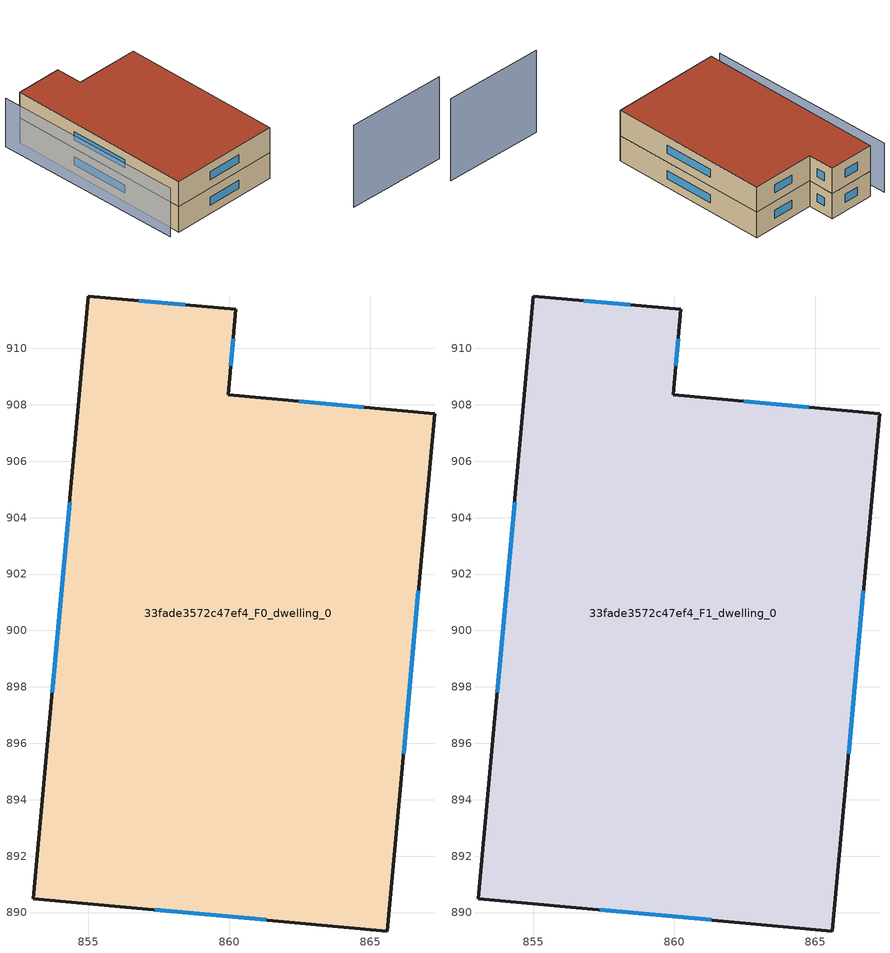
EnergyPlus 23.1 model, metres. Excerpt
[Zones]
33fade3572c47ef4_F0_dwelling_0
 floor ground (EU_floor_Construction): 867.28,907.68 865.6,889.34 853.05,890.49 855,911.86 860.23,911.38 859.95,908.35 z0
 wall outside (EU_wall_Construction): 855,911.86 853.05,890.49 865.6,889.34 867.28,907.68 859.95,908.35 860.23,911.38 855,911.86 z0:3
 window (EU_Window_Construction): 854.33,904.54 853.72,897.81 / 858.44,911.54 856.79,911.69 / 860.05,909.39 860.13,910.34 / 864.77,907.91 862.46,908.12 / 866.17,895.62 866.7,901.41 / 857.35,890.1 861.31,889.74 z1.03:1.97
33fade3572c47ef4_F1_dwelling_0
 floor to 33fade3572c47ef4_F0_dwelling_0 (EU_floor_Construction): 867.27,907.68 865.6,889.34 853.05,890.49 855,911.86 860.23,911.38 859.95,908.35 z3
 wall outside (EU_wall_Construction): 855,911.86 853.05,890.49 865.6,889.34 867.28,907.68 859.95,908.35 860.23,911.38 855,911.86 z3:6
 window (EU_Window_Construction): 854.33,904.54 853.72,897.81 / 858.44,911.54 856.79,911.69 / 860.05,909.39 860.13,910.34 / 864.77,907.91 862.46,908.12 / 866.17,895.62 866.7,901.41 / 857.35,890.1 861.31,889.74 z4.03:4.97
 roof outside (EU_roof_Construction): 865.6,889.34 867.28,907.68 859.95,908.35 860.23,911.38 855,911.86 853.05,890.49 z6
shading: 866.97,879.98 878.47,878.68 z0:9.7; 853.62,912.48 851.9,890.64 z0:5.8
[Building]
EU S2 Campaign: North Axis=0; Terrain=City; Solar Distribution=FullExterior
[Site:Location]
Cape.Town.Intl.AP: Latitude=-33.965; Longitude=18.602; Time Zone=2; Elevation=46
[SizingPeriod:WeatherFileDays]
AnnualSizingPeriod: Begin Month=1; Begin Day of Month=1; End Month=12; End Day of Month=31; Day of Week for Start Day=Monday; Use Weather File Daylight Saving Period=No; Use Weather File Rain and Snow Indicators=No
[MATERIAL]
EU_InternalMass_Material: Roughness=MediumRough; Thickness=0.1; Conductivity=1; Density=1800; Specific Heat=900; Thermal Absorptance=0.9; Solar Absorptance=0.7; Visible Absorptance=0.7
[MATERIAL:NOMASS] Roughness=MediumRough; Thermal Absorptance=0.9; Solar Absorptance=0.7; Visible Absorptance=0.7
Name | Thermal Resistance
EU_wall_NoMass | 0.493876
EU_roof_NoMass | 0.449382
EU_floor_NoMass | 1.25
[WINDOWMATERIAL:SIMPLEGLAZINGSYSTEM]
EU_Window_SimpleGlazing: UFactor=4.4; Solar Heat Gain Coefficient=0.85; Visible Transmittance=0.85
[CONSTRUCTION]
EU_wall_Construction: EU_wall_NoMass
EU_roof_Construction: EU_roof_NoMass
EU_floor_Construction: EU_floor_NoMass
EU_Window_Construction: EU_Window_SimpleGlazing
EU_InternalMass_Construction: EU_InternalMass_Material
[ZONE] Type=1; Multiplier=1; Ceiling Height=autocalculate; Volume=744.167; Floor Area=autocalculate; Part of Total Floor Area=Yes
33fade3572c47ef4_F0_dwelling_0; 33fade3572c47ef4_F1_dwelling_0
[INTERNALMASS] Construction=EU_InternalMass_Construction; Surface Area=248.056
Name | Zone or ZoneList
33fade3572c47ef4_F0_dwelling_0_EU_InternalMass | 33fade3572c47ef4_F0_dwelling_0
33fade3572c47ef4_F1_dwelling_0_EU_InternalMass | 33fade3572c47ef4_F1_dwelling_0
[OTHEREQUIPMENT] Fuel Type=Electricity; Design Level Calculation Method=Watts/Area; Power per Zone Floor Area=1; Fraction Latent=0; Fraction Radiant=0; Fraction Lost=0; Carbon Dioxide Generation Rate=0; EndUse Subcategory=EU_Step8_InternalGains
Name | Zone or ZoneList or Space or SpaceList | Schedule
EU_Step8_InternalGain_33fade3572c47ef4_F0_dwelling_0_f000 | 33fade3572c47ef4_F0_dwelling_0 | EU_Step8_GainSchedule_33fade3572c47ef4_F0_dwelling_0_f000
EU_Step8_InternalGain_33fade3572c47ef4_F1_dwelling_0_f000 | 33fade3572c47ef4_F1_dwelling_0 | EU_Step8_GainSchedule_33fade3572c47ef4_F1_dwelling_0_f000
[ZONEVENTILATION:DESIGNFLOWRATE] Schedule=EU_AlwaysOn; Design Flow Rate Calculation Method=AirChanges/Hour; Air Changes per Hour=0.64; Ventilation Type=Natural; Fan Pressure Rise=0; Fan Total Efficiency=1; Constant Term Coefficient=1; Temperature Term Coefficient=0; Velocity Term Coefficient=0; Velocity Squared Term Coefficient=0; Minimum Indoor Temperature=-100; Maximum Indoor Temperature=100; Delta Temperature=-100; Minimum Outdoor Temperature=-100; Maximum Outdoor Temperature=100; Maximum Wind Speed=40
Name | Zone or ZoneList or Space or SpaceList
EU_ConstantAir_33fade3572c47ef4_F0_dwelling_0 | 33fade3572c47ef4_F0_dwelling_0
EU_ConstantAir_33fade3572c47ef4_F1_dwelling_0 | 33fade3572c47ef4_F1_dwelling_0
[HVACTEMPLATE:THERMOSTAT] Constant Heating Setpoint=20; Constant Cooling Setpoint=50
EU_HeatOnly_33fade3572c47ef4_F0_dwelling_0; EU_HeatOnly_33fade3572c47ef4_F1_dwelling_0
[HVACTEMPLATE:ZONE:IDEALLOADSAIRSYSTEM] System Availability Schedule=EU_AlwaysOn; Maximum Heating Supply Air Temperature=50; Minimum Cooling Supply Air Temperature=13; Maximum Heating Supply Air Humidity Ratio=0.0156; Minimum Cooling Supply Air Humidity Ratio=0.0077; Heating Limit=NoLimit; Cooling Limit=NoLimit; Heating Availability Schedule=EU_AlwaysOn; Cooling Availability Schedule=EU_CoolingOff; Dehumidification Control Type=ConstantSensibleHeatRatio; Cooling Sensible Heat Ratio=0.7; Dehumidification Setpoint=60; Humidification Control Type=None; Humidification Setpoint=30; Outdoor Air Method=None; Outdoor Air Flow Rate per Person=0.00944; Outdoor Air Flow Rate per Zone Floor Area=0; Outdoor Air Flow Rate per Zone=0; Demand Controlled Ventilation Type=None; Outdoor Air Economizer Type=NoEconomizer; Heat Recovery Type=None; Sensible Heat Recovery Effectiveness=0.7; Latent Heat Recovery Effectiveness=0.65
Name | Template Thermostat
33fade3572c47ef4_F0_dwelling_0 | EU_HeatOnly_33fade3572c47ef4_F0_dwelling_0
33fade3572c47ef4_F1_dwelling_0 | EU_HeatOnly_33fade3572c47ef4_F1_dwelling_0
[SIZING:ZONE] Zone Cooling Design Supply Air Temperature Input Method=SupplyAirTemperature; Zone Cooling Design Supply Air Temperature=13; Zone Heating Design Supply Air Temperature Input Method=SupplyAirTemperature; Zone Heating Design Supply Air Temperature=50; Zone Cooling Design Supply Air Humidity Ratio=0.008; Zone Heating Design Supply Air Humidity Ratio=0.008; Cooling Design Air Flow Method=DesignDay; Cooling Design Air Flow Rate=0; Cooling Minimum Air Flow per Zone Floor Area=0.000762; Cooling Minimum Air Flow=0; Cooling Minimum Air Flow Fraction=0.2; Heating Design Air Flow Method=DesignDay; Heating Design Air Flow Rate=0; Heating Maximum Air Flow per Zone Floor Area=0.002032; Heating Maximum Air Flow=0.141576; Heating Maximum Air Flow Fraction=0.3; Account for Dedicated Outdoor Air System=No; Dedicated Outdoor Air System Control Strategy=NeutralSupplyAir; Dedicated Outdoor Air Low Setpoint Temperature for Design=autosize; Dedicated Outdoor Air High Setpoint Temperature for Design=autosize; Zone Load Sizing Method=Sensible Load Only No Latent Load; Zone Latent Cooling Design Supply Air Humidity Ratio Input Method=HumidityRatioDifference; Zone Cooling Design Supply Air Humidity Ratio Difference=0.005; Zone Latent Heating Design Supply Air Humidity Ratio Input Method=HumidityRatioDifference; Zone Humidification Design Supply Air Humidity Ratio Difference=0.005
33fade3572c47ef4_F0_dwelling_0; 33fade3572c47ef4_F1_dwelling_0
[SCHEDULE:CONSTANT]
Name | Hourly Value
EU_AlwaysOn | 1
EU_CoolingOff | 0
[SCHEDULE:FILE] Column Number=1; Rows to Skip at Top=0; Number of Hours of Data=8760; Column Separator=Comma; Interpolate to Timestep=No; Minutes per Item=60; Adjust Schedule for Daylight Savings=Yes
Name | File
EU_Step8_GainSchedule_33fade3572c47ef4_F0_dwelling_0_f000 | ../../schedules/33fade3572c47ef4/33fade3572c47ef4_F0_dwelling_0_f000_gain.csv
EU_Step8_GainSchedule_33fade3572c47ef4_F1_dwelling_0_f000 | ../../schedules/33fade3572c47ef4/33fade3572c47ef4_F1_dwelling_0_f000_gain.csv
